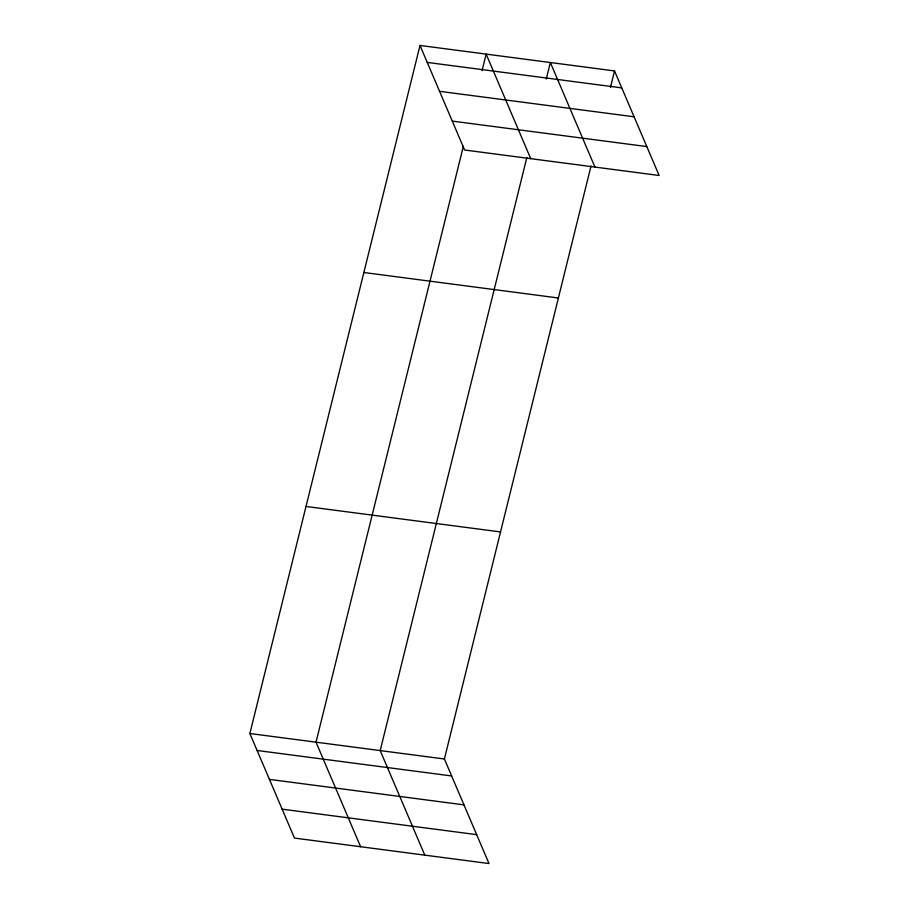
<?xml version="1.0" encoding="UTF-8"?>
<svg xmlns="http://www.w3.org/2000/svg" width="909" height="909" viewBox="0 0 909 909"><rect width="100%" height="100%" fill="white"/><g stroke="black" fill="none" stroke-linecap="round" stroke-linejoin="round"><path stroke-width="1.36" d="M591.055 165.881L444.399 758.992L488.997 863.55L294.471 838.075L249.873 733.518L420.003 45.45L614.529 70.925L659.127 175.482L464.601 150.008L420.003 45.45M463.351 146.315L316.014 742.176L360.612 846.734M482.065 70.629L486.145 54.108L530.742 158.666M526.856 157.473L380.201 750.584L424.798 855.142M546.252 79.038L550.343 62.516L594.941 167.074M610.45 87.434L614.529 70.925M427.241 62.414L621.767 87.889M439.57 91.32L634.096 116.795M452.273 121.102L646.799 146.576M363.861 272.507L558.387 297.993M306.015 506.461L500.541 531.935M249.873 733.518L444.399 758.992M257.111 750.482L451.637 775.956M269.439 779.388L463.965 804.863M282.142 809.169L476.668 834.644"/></g></svg>
